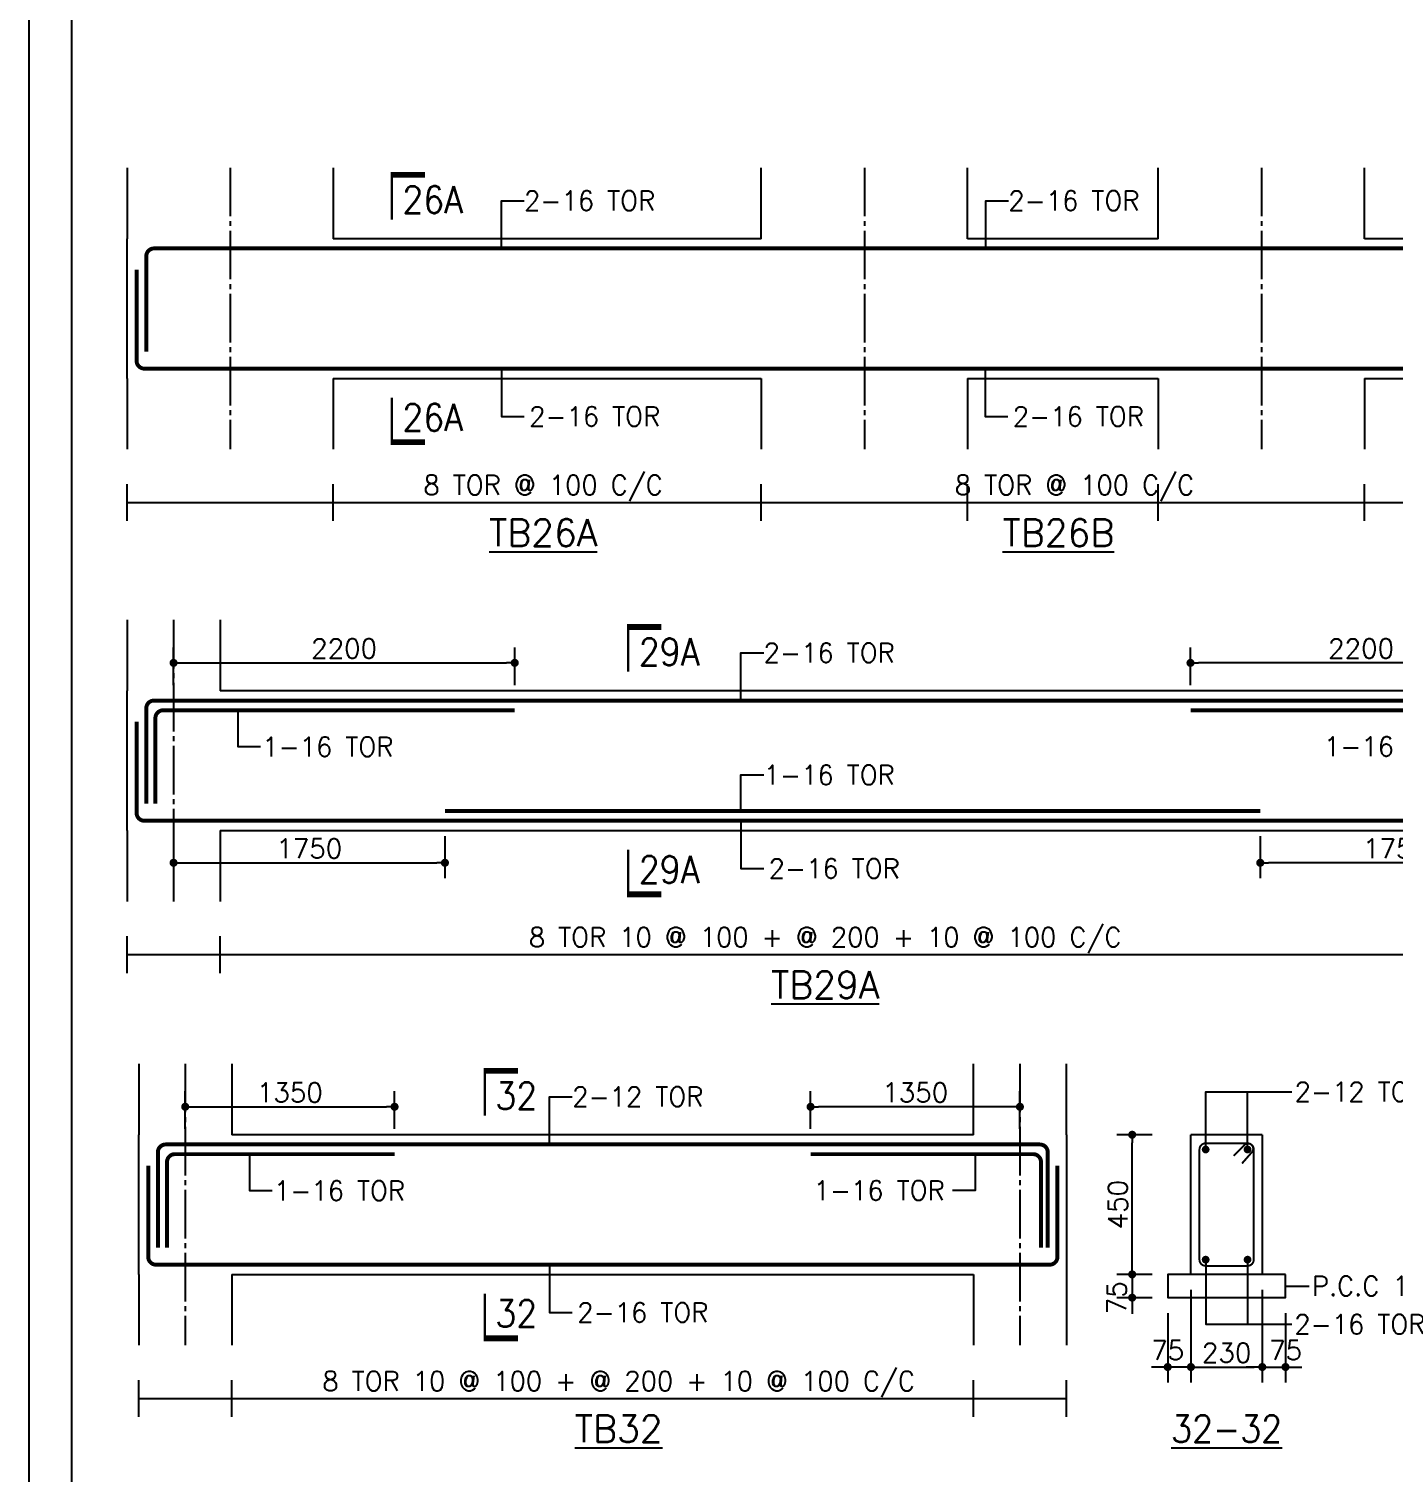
# Model space of a CAD drawing. Extents: x -200722 to 834823, y -494970 to 88783.
# Drawn here: x 222673 to 240281, y -415318 to -396698 of the extents above; entities that cross this region are included whole.
import ezdxf
from ezdxf.enums import TextEntityAlignment as Align

# ---------------------------------------------------------------- set-up
doc = ezdxf.new("R2010")
doc.units = 0
doc.header["$LTSCALE"] = 100
doc.header["$MEASUREMENT"] = 0
doc.header["$PDMODE"] = 34
doc.linetypes.add('CL', pattern=[3.25, 2.5, -0.25, 0.25, -0.25])
doc.layers.get('0').update_dxf_attribs({"linetype": 'CONTINUOUS'})
doc.layers.get('DEFPOINTS').update_dxf_attribs({"linetype": 'CONTINUOUS'})
doc.layers.add('9_PRINT BOUNDARY_NON PRINT', color=32, linetype='CONTINUOUS', plot=False)
doc.layers.add('9_TITLE TEXT', color=7, linetype='CONTINUOUS', lineweight=20)
for name, color, linetype in [('ARO', 7, 'CONTINUOUS'), ('B_NO', 3, 'CONTINUOUS'), ('BEAM', 4, 'CONTINUOUS'), ('CL', 8, 'CL'), ('FOOTING DIM', 4, 'CONTINUOUS'), ('STEEL', 6, 'CONTINUOUS'), ('TEXT', 2, 'CONTINUOUS')]:
    doc.layers.add(name, color=color, linetype=linetype)
doc.styles.add('ROMANS', font='romans.shx')
doc.styles.get("Standard").update_dxf_attribs({"font": 'simplex.shx'})
doc.dimstyles.new('STANDARD$0', dxfattribs={"dimtxt": 2.5, "dimasz": 2.5, "dimexe": 2, "dimexo": 0.7, "dimgap": 0.9, "dimtad": 1, "dimdec": 0, "dimdsep": 46, "dimtxsty": 'ROMANS', "dimcen": 0.09, "dimclrd": 4, "dimclre": 4, "dimclrt": 3, "dimadec": 0, "dimazin": 0, "dimtfac": 1, "dimtdec": 0, "dimtmove": 0, "dimatfit": 3, "dimfxl": 1, "dimtolj": 1, "dimtzin": 0, "dimarcsym": 0})

# ---------------------------------------------------------------- blocks, each defined once
blk = doc.blocks.new('DOT')
at = {"color": 0, "linetype": 'ByBlock'}
blk.add_line((-0.5, 0), (-1, 0), dxfattribs=at)
at = {"color": 0, "linetype": 'ByBlock', "const_width": 0.5}
blk.add_lwpolyline([(-0.25, 0, 1), (0.25, 0, 1)], format="xyb", close=True, dxfattribs=at)
blk = doc.blocks.new('*D1582')
at = {"layer": 'BEAM', "color": 0, "lineweight": -2, "transparency": 16777216}
for p, q in [((224539, -405158), (224539, -404672)), ((228939, -405158), (228939, -404672)), ((224643, -404872), (228835, -404872))]:
    blk.add_line(p, q, dxfattribs=at)
at = {"layer": 'DEFPOINTS', "color": 0, "lineweight": -3, "transparency": 16777216}
for p in [(228939, -404872), (224539, -405358), (228939, -405358)]:
    blk.add_point(p, dxfattribs=at)
at = {"layer": 'BEAM', "color": 0, "lineweight": -2, "transparency": 16777216, "xscale": 104, "yscale": 104, "zscale": 104, "rotation": 180}
blk.add_blockref('DOT', (224539, -404872), dxfattribs=at)
at = {"layer": 'BEAM', "color": 0, "lineweight": -2, "transparency": 16777216, "xscale": 104, "yscale": 104, "zscale": 104}
blk.add_blockref('DOT', (228939, -404872), dxfattribs=at)
at = {"layer": 'BEAM', "color": 0, "transparency": 16777216, "insert": (226739, -404688), "char_height": 248, "attachment_point": 5}
blk.add_mtext('\\A1;2200', dxfattribs=at)
blk = doc.blocks.new('_DOT')
at = {"color": 0, "linetype": 'ByBlock'}
blk.add_line((-0.5, 0), (-1, 0), dxfattribs=at)
at = {"color": 0, "linetype": 'ByBlock', "const_width": 0.5}
blk.add_lwpolyline([(-0.25, 0, 1), (0.25, 0, 1)], format="xyb", close=True, dxfattribs=at)
blk = doc.blocks.new('*D1588')
at = {"layer": 'BEAM', "color": 0, "lineweight": -2, "transparency": 16777216}
for p, q in [((237655, -405158), (237655, -404672)), ((242055, -405158), (242055, -404672)), ((241951, -404872), (237759, -404872))]:
    blk.add_line(p, q, dxfattribs=at)
at = {"layer": 'DEFPOINTS', "color": 0, "lineweight": -3, "transparency": 16777216}
for p in [(237655, -404872), (237655, -405358), (242055, -405358)]:
    blk.add_point(p, dxfattribs=at)
at = {"layer": 'BEAM', "color": 0, "lineweight": -2, "transparency": 16777216, "xscale": 104, "yscale": 104, "zscale": 104, "rotation": 180}
blk.add_blockref('DOT', (237655, -404872), dxfattribs=at)
at = {"layer": 'BEAM', "color": 0, "lineweight": -2, "transparency": 16777216, "xscale": 104, "yscale": 104, "zscale": 104}
blk.add_blockref('DOT', (242055, -404872), dxfattribs=at)
at = {"layer": 'BEAM', "color": 0, "transparency": 16777216, "insert": (239855, -404688), "char_height": 248, "attachment_point": 5}
blk.add_mtext('\\A1;2200', dxfattribs=at)
blk = doc.blocks.new('*D1590')
at = {"layer": 'BEAM', "color": 0, "lineweight": -2, "transparency": 16777216}
for p, q in [((238555, -407108), (238555, -407649)), ((242055, -407108), (242055, -407649)), ((241951, -407449), (238659, -407449))]:
    blk.add_line(p, q, dxfattribs=at)
at = {"layer": 'DEFPOINTS', "color": 0, "lineweight": -3, "transparency": 16777216}
for p in [(238555, -406908), (242055, -406908), (238555, -407449)]:
    blk.add_point(p, dxfattribs=at)
at = {"layer": 'BEAM', "color": 0, "lineweight": -2, "transparency": 16777216, "xscale": 104, "yscale": 104, "zscale": 104, "rotation": 180}
blk.add_blockref('DOT', (238555, -407449), dxfattribs=at)
at = {"layer": 'BEAM', "color": 0, "lineweight": -2, "transparency": 16777216, "xscale": 104, "yscale": 104, "zscale": 104}
blk.add_blockref('DOT', (242055, -407449), dxfattribs=at)
at = {"layer": 'BEAM', "color": 0, "transparency": 16777216, "insert": (240305, -407265), "char_height": 248, "attachment_point": 5}
blk.add_mtext('\\A1;1750', dxfattribs=at)
blk = doc.blocks.new('*D1591')
at = {"layer": 'BEAM', "color": 0, "lineweight": -2, "transparency": 16777216}
for p, q in [((224539, -407108), (224539, -407649)), ((228039, -407108), (228039, -407649)), ((224643, -407449), (227935, -407449))]:
    blk.add_line(p, q, dxfattribs=at)
at = {"layer": 'DEFPOINTS', "color": 0, "lineweight": -3, "transparency": 16777216}
for p in [(224539, -406908), (228039, -406908), (228039, -407449)]:
    blk.add_point(p, dxfattribs=at)
at = {"layer": 'BEAM', "color": 0, "lineweight": -2, "transparency": 16777216, "xscale": 104, "yscale": 104, "zscale": 104, "rotation": 180}
blk.add_blockref('DOT', (224539, -407449), dxfattribs=at)
at = {"layer": 'BEAM', "color": 0, "lineweight": -2, "transparency": 16777216, "xscale": 104, "yscale": 104, "zscale": 104}
blk.add_blockref('DOT', (228039, -407449), dxfattribs=at)
at = {"layer": 'BEAM', "color": 0, "transparency": 16777216, "insert": (226289, -407265), "char_height": 248, "attachment_point": 5}
blk.add_mtext('\\A1;1750', dxfattribs=at)
blk = doc.blocks.new('*D1606')
at = {"layer": 'BEAM', "color": 0, "lineweight": -2, "transparency": 16777216}
for p, q in [((232755, -410881), (232755, -410395)), ((235455, -410881), (235455, -410395)), ((235351, -410595), (232859, -410595))]:
    blk.add_line(p, q, dxfattribs=at)
at = {"layer": 'DEFPOINTS', "color": 0, "lineweight": -3, "transparency": 16777216}
for p in [(232755, -410595), (232755, -411081), (235455, -411081)]:
    blk.add_point(p, dxfattribs=at)
at = {"layer": 'BEAM', "color": 0, "lineweight": -2, "transparency": 16777216, "xscale": 104, "yscale": 104, "zscale": 104, "rotation": 180}
blk.add_blockref('DOT', (232755, -410595), dxfattribs=at)
at = {"layer": 'BEAM', "color": 0, "lineweight": -2, "transparency": 16777216, "xscale": 104, "yscale": 104, "zscale": 104}
blk.add_blockref('DOT', (235455, -410595), dxfattribs=at)
at = {"layer": 'BEAM', "color": 0, "transparency": 16777216, "insert": (234105, -410411), "char_height": 248, "attachment_point": 5}
blk.add_mtext('\\A1;1350', dxfattribs=at)
blk = doc.blocks.new('*D1607')
at = {"layer": 'BEAM', "color": 0, "lineweight": -2, "transparency": 16777216}
for p, q in [((237661, -412956), (237661, -414150)), ((238581, -412956), (238581, -414150)), ((237765, -413950), (238477, -413950))]:
    blk.add_line(p, q, dxfattribs=at)
at = {"layer": 'DEFPOINTS', "color": 0, "lineweight": -3, "transparency": 16777216}
for p in [(237661, -412756), (238581, -412756), (238581, -413950)]:
    blk.add_point(p, dxfattribs=at)
at = {"layer": 'BEAM', "color": 0, "lineweight": -2, "transparency": 16777216, "xscale": 104, "yscale": 104, "zscale": 104, "rotation": 180}
blk.add_blockref('DOT', (237661, -413950), dxfattribs=at)
at = {"layer": 'BEAM', "color": 0, "lineweight": -2, "transparency": 16777216, "xscale": 104, "yscale": 104, "zscale": 104}
blk.add_blockref('DOT', (238581, -413950), dxfattribs=at)
at = {"layer": 'BEAM', "color": 0, "transparency": 16777216, "insert": (238121, -413766), "char_height": 248, "attachment_point": 5}
blk.add_mtext('\\A1;230', dxfattribs=at)
blk = doc.blocks.new('*D1608')
at = {"layer": 'BEAM', "color": 0, "lineweight": -2, "transparency": 16777216}
for p, q in [((237161, -410956), (236703, -410956)), ((236903, -412652), (236903, -411060)), ((237161, -412756), (236703, -412756))]:
    blk.add_line(p, q, dxfattribs=at)
at = {"layer": 'DEFPOINTS', "color": 0, "lineweight": -3, "transparency": 16777216}
for p in [(236903, -410956), (237361, -410956), (237361, -412756)]:
    blk.add_point(p, dxfattribs=at)
at = {"layer": 'BEAM', "color": 0, "lineweight": -2, "transparency": 16777216, "xscale": 104, "yscale": 104, "zscale": 104}
for p, rotation in [((236903, -410956), 90), ((236903, -412756), 270)]:
    blk.add_blockref('DOT', p, dxfattribs=dict(at, rotation=rotation))
at = {"layer": 'BEAM', "color": 0, "transparency": 16777216, "insert": (236719, -411856), "char_height": 248, "attachment_point": 5, "rotation": 90}
blk.add_mtext('\\A1;450', dxfattribs=at)
blk = doc.blocks.new('*D1609')
at = {"layer": 'BEAM', "color": 0, "lineweight": -2, "transparency": 16777216}
for p, q in [((224689, -410881), (224689, -410395)), ((227389, -410881), (227389, -410395)), ((224793, -410595), (227285, -410595))]:
    blk.add_line(p, q, dxfattribs=at)
at = {"layer": 'DEFPOINTS', "color": 0, "lineweight": -3, "transparency": 16777216}
for p in [(227389, -410595), (224689, -411081), (227389, -411081)]:
    blk.add_point(p, dxfattribs=at)
at = {"layer": 'BEAM', "color": 0, "lineweight": -2, "transparency": 16777216, "xscale": 104, "yscale": 104, "zscale": 104, "rotation": 180}
blk.add_blockref('DOT', (224689, -410595), dxfattribs=at)
at = {"layer": 'BEAM', "color": 0, "lineweight": -2, "transparency": 16777216, "xscale": 104, "yscale": 104, "zscale": 104}
blk.add_blockref('DOT', (227389, -410595), dxfattribs=at)
at = {"layer": 'BEAM', "color": 0, "transparency": 16777216, "insert": (226039, -410411), "char_height": 248, "attachment_point": 5}
blk.add_mtext('\\A1;1350', dxfattribs=at)
blk = doc.blocks.new('*D1610')
at = {"layer": 'BEAM', "color": 0, "lineweight": -2, "transparency": 16777216}
for p, q in [((238581, -413256), (238581, -414150)), ((238881, -413256), (238881, -414150)), ((238477, -413950), (238373, -413950)), ((238581, -413950), (238881, -413950)), ((238985, -413950), (239089, -413950))]:
    blk.add_line(p, q, dxfattribs=at)
at = {"layer": 'DEFPOINTS', "color": 0, "lineweight": -3, "transparency": 16777216}
for p in [(238581, -413056), (238881, -413056), (238881, -413950)]:
    blk.add_point(p, dxfattribs=at)
at = {"layer": 'BEAM', "color": 0, "lineweight": -2, "transparency": 16777216, "xscale": 104, "yscale": 104, "zscale": 104}
blk.add_blockref('DOT', (238581, -413950), dxfattribs=at)
at = {"layer": 'BEAM', "color": 0, "lineweight": -2, "transparency": 16777216, "xscale": 104, "yscale": 104, "zscale": 104, "rotation": 180}
blk.add_blockref('DOT', (238881, -413950), dxfattribs=at)
at = {"layer": 'BEAM', "color": 0, "transparency": 16777216, "insert": (238881, -413734), "char_height": 248, "attachment_point": 5}
blk.add_mtext('\\A1;75', dxfattribs=at)
blk = doc.blocks.new('*D1611')
at = {"layer": 'BEAM', "color": 0, "lineweight": -2, "transparency": 16777216}
for p, q in [((237361, -413256), (237361, -414150)), ((237661, -413256), (237661, -414150)), ((237257, -413950), (237153, -413950)), ((237661, -413950), (237361, -413950)), ((237765, -413950), (237869, -413950))]:
    blk.add_line(p, q, dxfattribs=at)
at = {"layer": 'DEFPOINTS', "color": 0, "lineweight": -3, "transparency": 16777216}
for p in [(237361, -413056), (237661, -413056), (237361, -413950)]:
    blk.add_point(p, dxfattribs=at)
at = {"layer": 'BEAM', "color": 0, "lineweight": -2, "transparency": 16777216, "xscale": 104, "yscale": 104, "zscale": 104}
blk.add_blockref('DOT', (237361, -413950), dxfattribs=at)
at = {"layer": 'BEAM', "color": 0, "lineweight": -2, "transparency": 16777216, "xscale": 104, "yscale": 104, "zscale": 104, "rotation": 180}
blk.add_blockref('DOT', (237661, -413950), dxfattribs=at)
at = {"layer": 'BEAM', "color": 0, "transparency": 16777216, "insert": (237361, -413734), "char_height": 248, "attachment_point": 5}
blk.add_mtext('\\A1;75', dxfattribs=at)
blk = doc.blocks.new('*D1612')
at = {"layer": 'BEAM', "color": 0, "lineweight": -2, "transparency": 16777216}
for p, q in [((236903, -412652), (236903, -412548)), ((237161, -412756), (236703, -412756)), ((236903, -412756), (236903, -413056)), ((237161, -413056), (236703, -413056)), ((236903, -413160), (236903, -413264))]:
    blk.add_line(p, q, dxfattribs=at)
at = {"layer": 'DEFPOINTS', "color": 0, "lineweight": -3, "transparency": 16777216}
for p in [(237361, -412756), (236903, -413056), (237361, -413056)]:
    blk.add_point(p, dxfattribs=at)
at = {"layer": 'BEAM', "color": 0, "lineweight": -2, "transparency": 16777216, "xscale": 104, "yscale": 104, "zscale": 104}
for p, rotation in [((236903, -412756), 270), ((236903, -413056), 90)]:
    blk.add_blockref('DOT', p, dxfattribs=dict(at, rotation=rotation))
at = {"layer": 'BEAM', "color": 0, "transparency": 16777216, "insert": (236703, -413056), "char_height": 248, "attachment_point": 5, "rotation": 90}
blk.add_mtext('\\A1;75', dxfattribs=at)

msp = doc.modelspace()

# ---------------------------------------------------------------- linework, layer by layer
at = {"color": 18, "true_color": 0x000000}
msp.add_lwpolyline([(223222.7, -428839.6), (314632.7, -428839.6), (314632.7, -364599.6), (223222.7, -364599.6)], close=True, dxfattribs=at)
at = {"layer": '9_PRINT BOUNDARY_NON PRINT', "color": 18, "true_color": 0x000000}
msp.add_lwpolyline([(222672.7, -429389.6), (315182.7, -429389.6), (315182.7, -364049.6), (222672.7, -364049.6)], close=True, dxfattribs=at)
at = {"layer": '9_TITLE TEXT', "color": 18, "true_color": 0x000000}
msp.add_lwpolyline([(314632.7, -364599.6), (223222.7, -364599.6), (223222.7, -428839.6), (314632.7, -428839.6)], dxfattribs=at)
at = {"layer": 'ARO', "color": 18, "true_color": 0x000000}
for points, elevation in [([(228767, -399528.8), (228767, -398913), (229060.1, -398913)], -1101.5), ([(235013.4, -399528.8), (235013.4, -398913), (235306.5, -398913)], -1101.5), ([(228767, -401078.8), (228767, -401694.7), (229060.1, -401694.7)], -1101.5), ([(235005.2, -401078.8), (235005.2, -401694.7), (235298.3, -401694.7)], -1101.5), ([(231857.3, -405357.6), (231857.3, -404741.8), (232150.4, -404741.8)], -1101.5), ([(225367.7, -405482.6), (225367.7, -405949.5), (225660.8, -405949.5)], -1101.5), ([(231857.3, -406782.6), (231857.3, -406317), (232150.4, -406317)], 0), ([(231857.3, -406907.6), (231857.3, -407523.5), (232150.4, -407523.5)], -1101.5), ([(229387.9, -411080.7), (229387.9, -410464.8), (229681, -410464.8)], 0), ([(225517.5, -411205.7), (225517.5, -411672.6), (225810.6, -411672.6)], 14893.2), ([(234876.9, -411205.7), (234876.9, -411672.6), (234583.8, -411672.6)], 1101.5), ([(229387.9, -412630.7), (229387.9, -413246.5), (229681, -413246.5)], 0)]:
    msp.add_lwpolyline(points, dxfattribs=dict(at, elevation=elevation))
at = {"layer": 'B_NO', "color": 7}
for points, elevation in [([(227353.5, -399156.7, 30, 30, 0), (227353.5, -398580.2, 75, 75, 0), (227781, -398580.2, 75, 75, 0)], -1101.5), ([(227353.5, -401450.9, 30, 30, 0), (227353.5, -402027.4, 75, 75, 0), (227781, -402027.4, 75, 75, 0)], -1101.5), ([(230404.2, -404985.5, 30, 30, 0), (230404.2, -404409, 75, 75, 0), (230831.7, -404409, 75, 75, 0)], -1101.5), ([(230404.2, -407279.7, 30, 30, 0), (230404.2, -407856.2, 75, 75, 0), (230831.7, -407856.2, 75, 75, 0)], -1101.5), ([(228552.7, -410708.5, 30, 30, 0), (228552.7, -410132.1, 75, 75, 0), (228980.2, -410132.1, 75, 75, 0)], 0), ([(228552.7, -413002.8, 30, 30, 0), (228552.7, -413579.3, 75, 75, 0), (228980.2, -413579.3, 75, 75, 0)], 0)]:
    msp.add_lwpolyline(points, format="xyseb", dxfattribs=dict(at, elevation=elevation))
at = {"layer": 'BEAM', "color": 18, "linetype": 'ByBlock', "true_color": 0x000000}
for p, q in [((223939.3, -398489.4), (223939.3, -399403.8)), ((226599.3, -398489.4), (226599.3, -399403.8)), ((232119.3, -399403.8, 20.1), (232119.3, -398489.4, 20.1)), ((234779.3, -399403.8, 15.7), (234779.3, -398489.4, 15.7)), ((237239.3, -399403.8), (237239.3, -398489.4)), ((239899.3, -399403.8), (239899.3, -398489.4)), ((223939.3, -401203.8), (223939.3, -399403.8)), ((223939.3, -401203.8), (223939.3, -402118.2)), ((226599.3, -401203.8), (232119.3, -401203.8)), ((226599.3, -401203.8), (226599.3, -402118.2)), ((232119.3, -401203.8), (232119.3, -402118.2)), ((234779.3, -401203.8), (237239.3, -401203.8)), ((234779.3, -401203.8), (234779.3, -402118.2)), ((237239.3, -401203.8), (237239.3, -402118.2)), ((239899.3, -401203.8), (244149.3, -401203.8)), ((239899.3, -401203.8), (239899.3, -402118.2)), ((223939.3, -403041.4), (223939.3, -402566.2)), ((226599.3, -403041.4), (226599.3, -402566.2)), ((232119.3, -403041.4), (232119.3, -402566.2)), ((234779.3, -403041.4), (234779.3, -402566.2)), ((237239.3, -403041.4), (237239.3, -402566.2)), ((239899.3, -403041.4), (239899.3, -402566.2)), ((223939.3, -402803.8), (247619.3, -402803.8)), ((223939.3, -404318.2), (223939.3, -405232.6)), ((225139.3, -404318.2), (225139.3, -405232.6)), ((223939.3, -407032.6, 0), (223939.3, -405232.6)), ((223939.3, -407032.6, 0), (223939.3, -407947, 0)), ((225139.3, -407032.6), (241455.3, -407032.6)), ((225139.3, -407032.6), (225139.3, -407947)), ((223939.3, -408870.2), (223939.3, -408395)), ((225139.3, -408870.2), (225139.3, -408395)), ((223939.3, -408632.6), (261667.3, -408632.6)), ((224089.1, -410041.3, 15994.8), (224089.1, -410955.7, 15994.8)), ((225289.1, -410041.3, 16056.9), (225289.1, -410955.7, 16056.9)), ((234855.1, -410955.7, 1101.5), (234855.1, -410041.3, 1101.5)), ((236055.1, -410955.7, 1101.5), (236055.1, -410041.3, 1101.5)), ((224089.1, -412755.7, 15994.8), (224089.1, -410955.7, 15994.8)), ((236055.1, -410955.7, 1101.5), (236055.1, -412755.7, 1101.5)), ((224089.1, -412755.7, 15994.8), (224089.1, -413670.1, 15994.8)), ((225289.1, -412755.7, 15994.8), (234855.1, -412755.7, 1101.5)), ((225289.1, -412755.7, 15994.8), (225289.1, -413670.1, 15994.8)), ((234855.1, -412755.7, 1101.5), (234855.1, -413670.1, 1101.5)), ((236055.1, -412755.7, 1101.5), (236055.1, -413670.1, 1101.5)), ((224089.1, -414593.3, 15994.8), (224089.1, -414118.1, 15994.8)), ((225289.1, -414593.3, 15994.8), (225289.1, -414118.1, 15994.8)), ((234855.1, -414593.3, 1101.5), (234855.1, -414118.1, 1101.5)), ((236055.1, -414593.3, 1101.5), (236055.1, -414118.1, 1101.5)), ((224089.1, -414355.7, 15994.8), (236055.1, -414355.7, 1101.5))]:
    msp.add_line(p, q, dxfattribs=at)
at = {"layer": 'BEAM', "color": 18, "true_color": 0x000000}
for p, q in [((238580.8, -410955.7, 1101.5), (237660.8, -410955.7, 1101.5)), ((237660.8, -412755.7, 1101.5), (237660.8, -410955.7, 1101.5)), ((238580.8, -410955.7, 1101.5), (238580.8, -412755.7, 1101.5)), ((238580.8, -412755.7, 1101.5), (237660.8, -412755.7, 1101.5))]:
    msp.add_line(p, q, dxfattribs=at)
at = {"layer": 'BEAM', "color": 18, "true_color": 0x000000, "elevation": 1101.5}
msp.add_lwpolyline([(238580.8, -411555.7), (238580.8, -412755.7)], dxfattribs=at)
msp.add_lwpolyline([(238880.8, -412755.7), (237360.8, -412755.7), (237360.8, -413055.7), (238880.8, -413055.7)], close=True, dxfattribs=at)
at = {"layer": 'CL', "color": 18, "linetype": 'CL', "lineweight": -3, "ltscale": 2.5, "true_color": 0x000000}
for p, q in [((225269.3, -398489.4), (225269.3, -402118.2, 0)), ((233449.3, -398489.4), (233449.3, -402118.2)), ((238569.3, -398489.4), (238569.3, -402118.2)), ((224539.3, -404318.2), (224539.3, -407947, 0)), ((224689.1, -410041.3, 15994.8), (224689.1, -413670.1, 15994.8)), ((235455.1, -410041.3, 1101.5), (235455.1, -413670.1, 1101.5))]:
    msp.add_line(p, q, dxfattribs=at)
at = {"layer": 'FOOTING DIM', "color": 18, "true_color": 0x000000}
for p, q in [((232119.3, -399403.8), (226599.3, -399403.8, -62.1)), ((237239.3, -399403.8, -7.1), (234779.3, -399403.8)), ((244149.3, -399403.8, 0.2), (239899.3, -399403.8, -6.4)), ((241455.3, -405232.6, -38.2), (225139.3, -405232.6, -62.1)), ((234855.1, -410955.7, 1101.7), (225289.1, -410955.7, 15994.8))]:
    msp.add_line(p, q, dxfattribs=at)
at = {"layer": 'STEEL', "color": 18, "true_color": 0x000000}
for points, const_width, elevation in [([(247378.4, -400859.7), (247378.4, -399630.4, 0.4142136), (247276.8, -399528.8), (224286.9, -399528.8, 0.4142136), (224186.9, -399628.8), (224186.9, -400859.7)], 50.8, -1101.5), ([(224061.9, -399800.5), (224061.9, -400977.2, 0.4142136), (224163.5, -401078.8), (247401.8, -401078.8, 0.4142136), (247503.4, -400977.2), (247503.4, -399800.5)], 50.8, -1101.5), ([(261426.4, -406688.5), (261426.4, -405459.2, 0.4142136), (261324.8, -405357.6), (224286.9, -405357.6, 0.4142136), (224186.9, -405457.6), (224186.9, -406688.5)], 50.8, -1101.5), ([(224061.9, -405629.3), (224061.9, -406806, 0.4142136), (224163.5, -406907.6), (261449.8, -406907.6, 0.4142136), (261551.4, -406806), (261551.4, -405629.3)], 50.8, -1101.5), ([(238212.2, -411226.6), (238352.6, -411084.9, -0.9245164), (238446.9, -411180.5), (238319.6, -411325.5, -122.114008)], 25, 1101.5), ([(224211.7, -411352.3), (224211.7, -412529.1, 0.4142136), (224313.3, -412630.7), (235837.6, -412630.7, 0.4142136), (235939.2, -412529.1), (235939.2, -411352.3)], 50.8, 0)]:
    msp.add_lwpolyline(points, format="xyb", dxfattribs=dict(at, const_width=const_width, elevation=elevation))
at = {"layer": 'STEEL', "color": 3, "const_width": 50.8}
for points, elevation in [([(224304.4, -406688.5), (224304.4, -405584.2, -0.4142136), (224406, -405482.6), (228939.3, -405482.6)], -1101.5), ([(224454.2, -412411.5), (224454.2, -411307.3, -0.4142136), (224555.8, -411205.7), (227389.1, -411205.7)], 14893.2), ([(235726.9, -412411.5), (235726.9, -411307.3, 0.4142136), (235625.3, -411205.7), (232755.1, -411205.7)], 1101.5)]:
    msp.add_lwpolyline(points, format="xyb", dxfattribs=dict(at, elevation=elevation))
at = {"layer": 'STEEL', "color": 3, "const_width": 50.8, "elevation": 0}
for points in [[(245055.3, -405482.6), (237655.3, -405482.6)], [(238555.3, -406782.6), (228039.3, -406782.6)]]:
    msp.add_lwpolyline(points, dxfattribs=at)
at = {"layer": 'STEEL', "color": 18, "true_color": 0x000000, "const_width": 50.8}
msp.add_lwpolyline([(235814.2, -412411.5), (235814.2, -411182.3, 0.4142136), (235712.6, -411080.7), (224436.7, -411080.7, 0.4142136), (224336.7, -411180.7), (224336.7, -412411.5)], format="xyb", dxfattribs=at)
at = {"layer": 'STEEL', "color": 18, "true_color": 0x000000, "elevation": 1101.5}
for points, const_width in [([(237850.8, -411065.7), (238390.8, -411065.7, -0.4142136), (238470.8, -411145.7), (238470.8, -412565.7, -0.4142136), (238390.8, -412645.7), (237850.8, -412645.7, -0.4142136), (237770.8, -412565.7), (237770.8, -411145.7, -0.4142136)], 25.4), ([(237825.8, -411145.7, 1), (237875.8, -411145.7, 1)], 50), ([(238365.8, -411145.7, 1), (238415.8, -411145.7, 1)], 50), ([(237825.8, -412565.7, -1), (237875.8, -412565.7, -1)], 50), ([(238365.8, -412565.7, -1), (238415.8, -412565.7, -1)], 50)]:
    msp.add_lwpolyline(points, format="xyb", close=True, dxfattribs=dict(at, const_width=const_width))
at = {"layer": 'TEXT', "color": 18, "true_color": 0x000000, "elevation": 1101.5}
for points in [[(237850.8, -411145.7), (237850.8, -410401.9), (238962.4, -410401.9)], [(238390.8, -411145.7), (238390.8, -410401.9)], [(237850.8, -412565.7), (237850.8, -413399), (238962.4, -413399)], [(238390.8, -412565.7), (238390.8, -413399)], [(238880.8, -412905.7), (239184.3, -412905.7)]]:
    msp.add_lwpolyline(points, dxfattribs=at)

# ---------------------------------------------------------------- texts
at = {"layer": 'B_NO', "color": 18, "true_color": 0x000000, "width": 0.9}
for s, p in [('26A', (227489.1, -398900.6, -1101.5)), ('26A', (227489.1, -401707, -1101.5)), ('29A', (230539.8, -404729.4, -1101.5)), ('29A', (230539.8, -407535.8, -1101.5)), ('32', (228688.3, -410452.5)), ('32', (228688.3, -413258.8))]:
    msp.add_text(s, height=350, dxfattribs=at).set_placement(p, align=Align.MIDDLE_LEFT)
at = {"layer": 'B_NO', "color": 18, "true_color": 0x000000}
for s, height, width, p in [('8 TOR @ 100 C/C', 250, 0.98, (229305.8, -402596.7)), ('8 TOR @ 100 C/C', 250, 0.98, (236159.6, -402596.7)), ('%%UTB26A', 350, 0.98, (229305.8, -403194)), ('%%UTB26B', 350, 0.98, (235951.2, -403194)), ('8 TOR 10 @ 100 + @ 200 + 10 @ 100 C/C', 250, 0.98, (232943.4, -408425.5, -1101.5)), ('%%UTB29A', 350, 0.98, (232943.4, -409022.8, -1101.5)), ('8 TOR 10 @ 100 + @ 200 + 10 @ 100 C/C', 250, 0.98, (230280, -414148.5, 1101.5)), ('%%UTB32', 350, 0.98, (230280, -414745.9, 1101.5)), ('%%U32-32', 350, 0.9, (238120.8, -414745.9, 1101.5))]:
    msp.add_text(s, height=height, dxfattribs=dict(at, width=width)).set_placement(p, align=Align.MIDDLE)
at = {"layer": 'TEXT', "color": 18, "true_color": 0x000000, "width": 0.98}
for s, p in [('2-16 TOR', (229060.1, -398913, -1101.5)), ('2-16 TOR', (235306.5, -398913, -1101.5)), ('2-16 TOR', (229124.9, -401694.7, -1101.5)), ('2-16 TOR', (235363.2, -401694.7, -1101.5)), ('2-16 TOR', (232150.4, -404741.8, -1101.5)), ('1-16 TOR', (225683.7, -405953.4, -1101.5)), ('1-16 TOR', (239376.2, -405949.5)), ('1-16 TOR', (232150.4, -406317)), ('2-16 TOR', (232215.3, -407523.5, -1101.5)), ('2-12 TOR', (229681, -410464.8)), ('2-12 TOR', (238998.8, -410401.9, 1101.5)), ('1-16 TOR', (225833.6, -411676.5, 14893.2)), ('1-16 TOR', (232793.3, -411672.6, 1101.5)), ('P.C.C 1:4:8', (239220.7, -412905.7, 1101.5)), ('2-16 TOR', (229745.8, -413246.5)), ('2-16 TOR', (238994.1, -413399, 1101.5))]:
    msp.add_text(s, height=250, dxfattribs=at).set_placement(p, align=Align.MIDDLE_LEFT)

# ---------------------------------------------------------------- dimensions: what is measured, and where the dimension line sits
at = {"layer": 'BEAM', "color": 18, "true_color": 0x000000}
for base, p1, p2, override, picture, middle in [((228939.3, -404872, -1101.5), (224539.3, -405357.6, -1101.5), (228939.3, -405357.6, -1101.5), {"dimscale": 8, "dimtxt": 31, "dimasz": 13, "dimexe": 25, "dimexo": 25, "dimgap": 7.5, "dimdec": 0, "dimlfac": 0.5, "dimzin": 3, "dimtxsty": 'Standard', "dimblk": 'DOT', "dimcen": 3, "dimdle": 4, "dimclrd": 0, "dimclre": 0, "dimclrt": 0, "dimtdec": 0, "dimtmove": 2, "dimldrblk": 'DOT', "dimtzin": 3}, '*D1582', (226739.3, -404688, -1101.5)), ((228039.3, -407449.3), (224539.3, -406907.6), (228039.3, -406907.6), {"dimscale": 8, "dimtxt": 31, "dimasz": 13, "dimexe": 25, "dimexo": 25, "dimgap": 7.5, "dimdec": 0, "dimlfac": 0.5, "dimzin": 3, "dimtxsty": 'Standard', "dimblk": 'DOT', "dimcen": 3, "dimdle": 4, "dimclrd": 0, "dimclre": 0, "dimclrt": 0, "dimtdec": 0, "dimtmove": 2, "dimldrblk": 'DOT', "dimtzin": 3}, '*D1591', (226289.3, -407265.3)), ((227389.1, -410595.1, 14893.2), (224689.1, -411080.7, 14893.2), (227389.1, -411080.7, 14893.2), {"dimscale": 8, "dimtxt": 31, "dimasz": 13, "dimexe": 25, "dimexo": 25, "dimgap": 7.5, "dimdec": 0, "dimlfac": 0.5, "dimzin": 3, "dimtxsty": 'Standard', "dimblk": 'DOT', "dimcen": 3, "dimdle": 4, "dimclrd": 0, "dimclre": 0, "dimclrt": 0, "dimtdec": 0, "dimtmove": 2, "dimldrblk": 'DOT', "dimtzin": 3}, '*D1609', (226039.1, -410411.1, 14893.2)), ((238580.8, -413949.6, 1101.5), (237660.8, -412755.7, 1101.5), (238580.8, -412755.7, 1101.5), {"dimscale": 8, "dimtxt": 31, "dimasz": 13, "dimexe": 25, "dimexo": 25, "dimgap": 7.5, "dimdec": 0, "dimlfac": 0.25, "dimzin": 3, "dimtxsty": 'Standard', "dimblk": 'DOT', "dimcen": 3, "dimdle": 4, "dimclrd": 0, "dimclre": 0, "dimclrt": 0, "dimtdec": 0, "dimtmove": 2, "dimldrblk": 'DOT', "dimtzin": 3}, '*D1607', (238120.8, -413765.6, 1101.5))]:
    dim = msp.add_linear_dim(base=base, p1=p1, p2=p2, dimstyle='STANDARD$0', override=override, dxfattribs=at)
    dim.commit()
    dim.dimension.update_dxf_attribs({"geometry": picture, "text_midpoint": middle})
for base, p1, p2, angle, override, picture, middle in [((237655.3, -404872), (242055.3, -405357.6), (237655.3, -405357.6), 180, {"dimscale": 8, "dimtxt": 31, "dimasz": 13, "dimexe": 25, "dimexo": 25, "dimgap": 7.5, "dimdec": 0, "dimlfac": 0.5, "dimzin": 3, "dimtxsty": 'Standard', "dimblk": 'DOT', "dimcen": 3, "dimdle": 4, "dimclrd": 0, "dimclre": 0, "dimclrt": 0, "dimtdec": 0, "dimtmove": 2, "dimldrblk": 'DOT', "dimtzin": 3}, '*D1588', (239855.3, -404688)), ((238555.3, -407449.3), (242055.3, -406907.6), (238555.3, -406907.6), 180, {"dimscale": 8, "dimtxt": 31, "dimasz": 13, "dimexe": 25, "dimexo": 25, "dimgap": 7.5, "dimdec": 0, "dimlfac": 0.5, "dimzin": 3, "dimtxsty": 'Standard', "dimblk": 'DOT', "dimcen": 3, "dimdle": 4, "dimclrd": 0, "dimclre": 0, "dimclrt": 0, "dimtdec": 0, "dimtmove": 2, "dimldrblk": 'DOT', "dimtzin": 3}, '*D1590', (240305.3, -407265.3)), ((232755.1, -410595.1, 1101.5), (235455.1, -411080.7, 1101.5), (232755.1, -411080.7, 1101.5), 180, {"dimscale": 8, "dimtxt": 31, "dimasz": 13, "dimexe": 25, "dimexo": 25, "dimgap": 7.5, "dimdec": 0, "dimlfac": 0.5, "dimzin": 3, "dimtxsty": 'Standard', "dimblk": 'DOT', "dimcen": 3, "dimdle": 4, "dimclrd": 0, "dimclre": 0, "dimclrt": 0, "dimtdec": 0, "dimtmove": 2, "dimldrblk": 'DOT', "dimtzin": 3}, '*D1606', (234105.1, -410411.1, 1101.5)), ((236903.4, -410955.7, 1101.5), (237360.8, -412755.7, 1101.5), (237360.8, -410955.7, 1101.5), 90, {"dimscale": 8, "dimtxt": 31, "dimasz": 13, "dimexe": 25, "dimexo": 25, "dimgap": 7.5, "dimdec": 0, "dimlfac": 0.25, "dimzin": 3, "dimtxsty": 'Standard', "dimblk": 'DOT', "dimcen": 3, "dimdle": 4, "dimclrd": 0, "dimclre": 0, "dimclrt": 0, "dimtdec": 0, "dimtmove": 2, "dimldrblk": 'DOT', "dimtzin": 3}, '*D1608', (236719.4, -411855.7, 1101.5))]:
    dim = msp.add_linear_dim(base=base, p1=p1, p2=p2, angle=angle, dimstyle='STANDARD$0', override=override, dxfattribs=at)
    dim.commit()
    dim.dimension.update_dxf_attribs({"geometry": picture, "text_midpoint": middle})
for base, p1, angle, picture, middle in [((236903.4, -413055.7, 1101.5), (237360.8, -412755.7, 1101.5), 270, '*D1612', (236703.4, -413055.7, 1101.5)), ((237360.8, -413949.6, 1101.5), (237660.8, -413055.7, 1101.5), 180, '*D1611', (237360.8, -413733.7, 1101.5))]:
    dim = msp.add_linear_dim(base=base, p1=p1, p2=(237360.8, -413055.7, 1101.5), angle=angle, dimstyle='STANDARD$0', override={"dimscale": 8, "dimtxt": 31, "dimasz": 13, "dimexe": 25, "dimexo": 25, "dimgap": 7.5, "dimdec": 0, "dimlfac": 0.25, "dimzin": 3, "dimtxsty": 'Standard', "dimblk": 'DOT', "dimcen": 3, "dimdle": 4, "dimclrd": 0, "dimclre": 0, "dimclrt": 0, "dimtdec": 0, "dimtmove": 2, "dimldrblk": 'DOT', "dimtzin": 3}, dxfattribs=at)
    dim.commit()
    dim.dimension.update_dxf_attribs({"geometry": picture, "text_midpoint": middle, "dimtype": 160})
dim = msp.add_linear_dim(base=(238880.8, -413949.6, 1101.5), p1=(238580.8, -413055.7, 1101.5), p2=(238880.8, -413055.7, 1101.5), dimstyle='STANDARD$0', override={"dimscale": 8, "dimtxt": 31, "dimasz": 13, "dimexe": 25, "dimexo": 25, "dimgap": 7.5, "dimdec": 0, "dimlfac": 0.25, "dimzin": 3, "dimtxsty": 'Standard', "dimblk": 'DOT', "dimcen": 3, "dimdle": 4, "dimclrd": 0, "dimclre": 0, "dimclrt": 0, "dimtdec": 0, "dimtmove": 2, "dimldrblk": 'DOT', "dimtzin": 3}, dxfattribs=at)
dim.commit()
dim.dimension.update_dxf_attribs({"geometry": '*D1610', "text_midpoint": (238880.8, -413733.7, 1101.5), "dimtype": 160})

doc.saveas('drawing.dxf')
